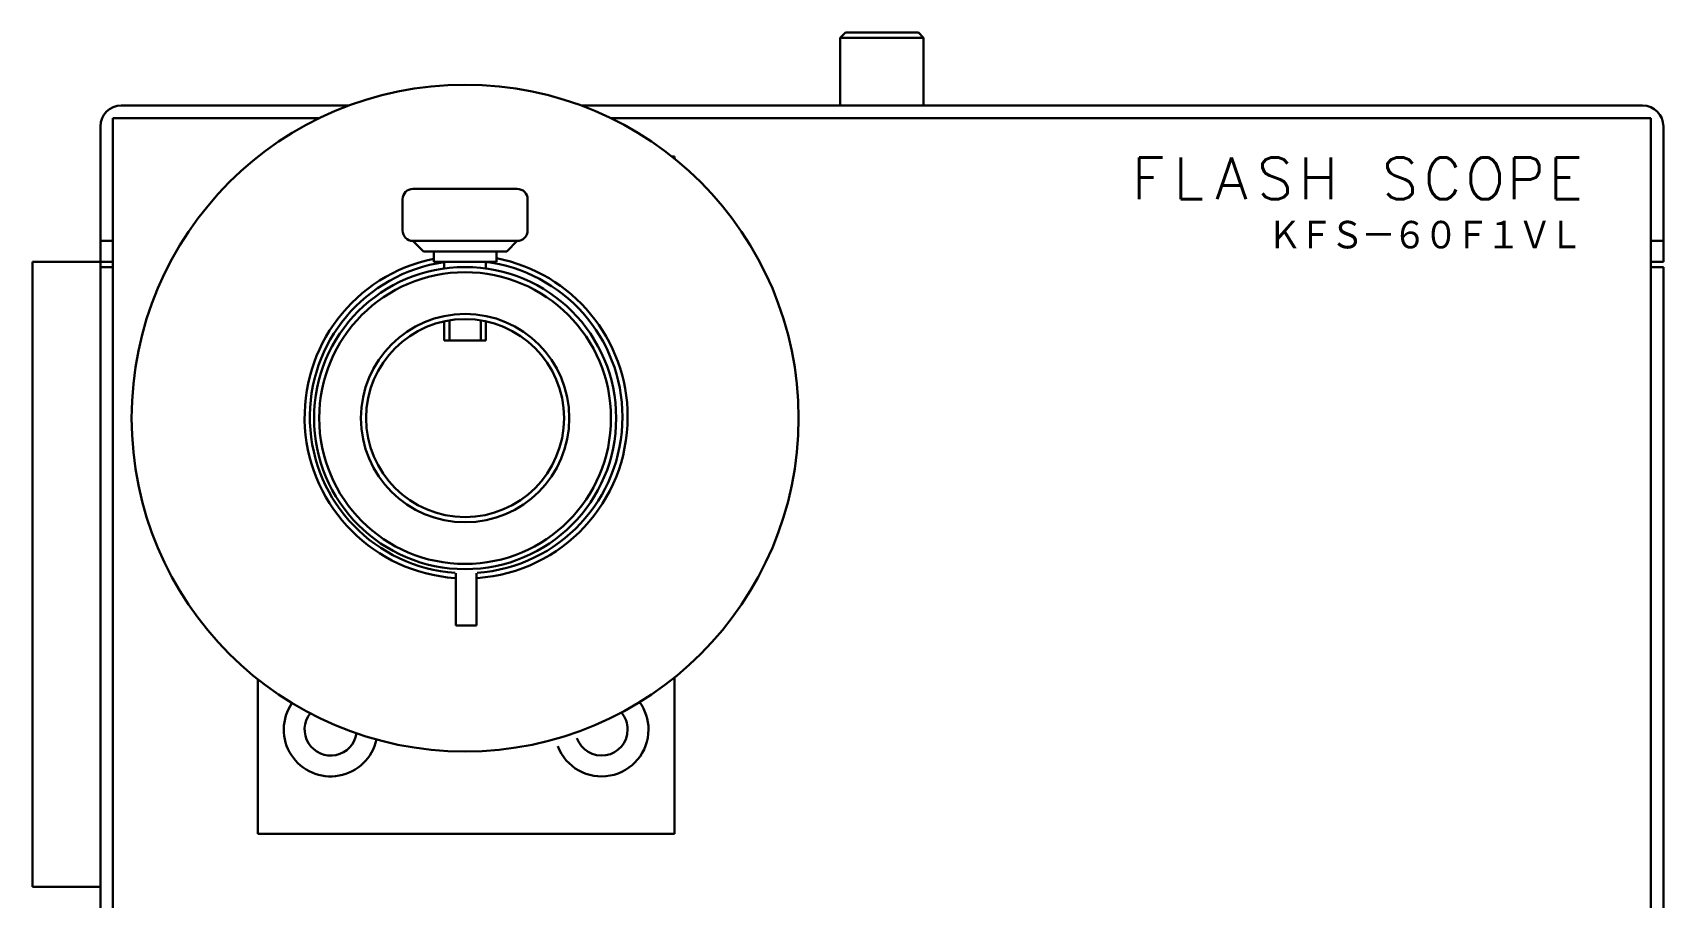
# Model space of a CAD drawing. Header units: millimetres. Extents: x 278 to 1021, y 252 to 691.
# Drawn here: x 287.8 to 444.3, y 349.3 to 432.3 of the extents above; entities that cross this region are included whole.
import ezdxf

# ---------------------------------------------------------------- set-up
doc = ezdxf.new("R2010")
doc.units = ezdxf.units.MM
doc.layers.get('0').update_dxf_attribs({"lineweight": 30})
doc.styles.add('BIGFONT', font='txt.shx', dxfattribs={"bigfont": 'bigfont'})
doc.styles.get("Standard").update_dxf_attribs({"font": 'txt', "bigfont": 'extfont2.shx'})

# ---------------------------------------------------------------- blocks, each defined once
blk = doc.blocks.new('A$C08AF3280')
for p, q in [((77.5, 81.5), (78, 82)), ((77.5, 81.5), (85.5, 81.5)), ((77.5, 75), (77.5, 81.5)), ((78, 82), (85, 82)), ((85, 82), (85.5, 81.5)), ((85.5, 81.5), (85.5, 75)), ((7.7, 73.8), (27.5515, 73.8)), ((7.7, 73.8), (7.7, -43.8)), ((8.5, 75), (30.3645, 75)), ((52.6355, 75), (154.5, 75)), ((55.4485, 73.8), (155.3, 73.8)), ((155.3, 73.8), (155.3, -43.8)), ((6.5, 73), (6.5, 59.9985)), ((156.5, 73), (156.5, 60)), ((61.3387, 70.1083), (61.6, 70.1083)), ((61.6, 70.1083), (61.6, 69.8996)), ((35.5, 66), (35.5, 63)), ((46.5, 67), (36.5, 67)), ((47.5, 63), (47.5, 66)), ((6.5, 62), (7.7, 62)), ((36.5, 62), (46.5, 62)), ((36.5, 62), (37.5, 61)), ((45.5, 61), (46.5, 62)), ((156.5, 62), (155.3, 62)), ((0, 60), (6.5, 60)), ((0, 0), (0, 60)), ((6.5, 60), (7.7, 60)), ((6.5, 60), (6.5, 0)), ((6.5, 59.5), (6.5, -43)), ((7.7, 59.5), (6.5, 59.5)), ((37.5, 61), (45.5, 61)), ((38.5, 61), (38.5, 60)), ((38.5, 60), (44.5, 60)), ((39.5, 60), (39.5, 59.3614)), ((43.5, 59.3614), (43.5, 60)), ((44.5, 60), (44.5, 61)), ((45.5, 61), (45.5, 61)), ((156.5, 60), (155.3, 60)), ((156.5, 59.5), (155.3, 59.5)), ((156.5, 59.5), (156.5, -43)), ((39.5012, 52.4493), (39.5012, 54.2873)), ((40.0012, 52.4493), (40.0012, 54.381)), ((43.0012, 54.3806), (43.0012, 52.4493)), ((43.5012, 54.2868), (43.5012, 52.4493)), ((43.5012, 52.4493), (39.5012, 52.4493)), ((43.0012, 52.4493), (40.0012, 52.4493)), ((40.6, 30.1083), (40.6, 25.1083)), ((42.6, 30.1083), (42.6, 25.1083)), ((40.6, 25.1083), (42.6, 25.1083)), ((21.6, 19.9403), (21.6, 5.1083)), ((21.6, 19.1083), (21.6, 5.1083)), ((61.6, 5.1083), (61.6, 20.1004)), ((61.6, 20.1004), (61.6, 5.1083)), ((21.6, 5.1083), (61.6, 5.1083)), ((61.6, 5.1083), (21.6, 5.1083)), ((6.5, 0), (0, 0))]:
    blk.add_line(p, q)
for radius in [32, 14.5, 14, 10, 9.5]:
    blk.add_circle((41.5, 45), radius)
for centre, radius, start, end in [((8.5, 73), 2, 90, 180), ((154.5, 73), 2, 0, 90), ((36.5, 66), 1, 90, 180), ((46.5, 66), 1, 0, 90), ((36.5, 63), 1, 180, 270), ((46.5, 63), 1, 270, 0), ((41.6, 45.1083), 15.5, 101.536959, 266), ((41.6, 45.1083), 15, 98.047846, 266), ((41.6, 45.1083), 15, 0, 83.110815), ((41.6, 45.1083), 15.5, 0, 79.216596), ((41.6, 45.1083), 15, 274, 0), ((41.6, 45.1083), 15.5, 274, 0), ((28.6, 15.1083), 4.5, 145.604186, 347.709823), ((54.6, 15.1083), 4.5, 0, 35.726135), ((28.6, 15.1083), 2.5, 141.641496, 351.672512), ((54.6, 15.1083), 2.5, 0, 40.542114), ((54.6, 15.1083), 4.5, 201, 0), ((54.6, 15.1083), 2.5, 199, 0)]:
    blk.add_arc(centre, radius, start, end)
for s, p in [('F', (105.5, 66)), ('L', (109.5, 66)), ('A', (113.5, 66)), ('S', (117.5, 66)), ('H', (121.5, 66)), ('S', (129.5, 66)), ('C', (133.5, 66)), ('O', (137.5, 66)), ('P', (141.5, 66)), ('E', (145.5, 66))]:
    blk.add_text(s, height=4).set_placement(p)
at = {"style": 'BIGFONT'}
for s, p in [('Ｋ', (118.5, 61)), ('Ｆ', (121.5, 61)), ('Ｓ', (124.5, 61)), ('－', (127.5, 61)), ('６', (130.5, 61)), ('０', (133.5, 61)), ('Ｆ', (136.5, 61)), ('１', (139.5, 61)), ('Ｖ', (142.5, 61)), ('Ｌ', (145.5, 61))]:
    blk.add_text(s, height=3, dxfattribs=at).set_placement(p)

msp = doc.modelspace()

# ---------------------------------------------------------------- block references
msp.add_blockref('A$C08AF3280', (287.76, 350.34))

doc.saveas('drawing.dxf')
